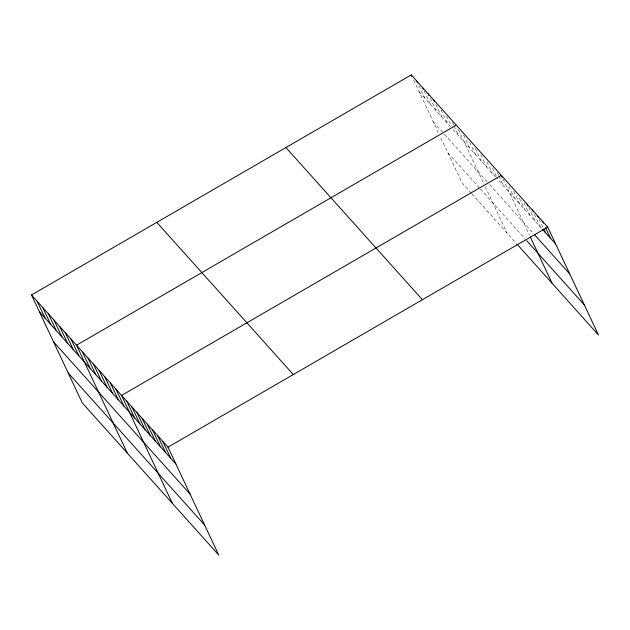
<?xml version="1.0" encoding="UTF-8"?>
<svg xmlns="http://www.w3.org/2000/svg" width="630" height="630" viewBox="0 0 630 630"><rect width="100%" height="100%" fill="white"/><g stroke="black" fill="none" stroke-linecap="round" stroke-linejoin="round"><path stroke-width="0.47" stroke-dasharray="3.15 2.36" d="M419.178 91.799L450.458 126.669M452.962 129.465L495.495 176.888M541.477 228.17L497.999 179.684L496.747 177.014M433.314 121.842L443.323 133.001M444.575 134.395L487.116 181.826M489.612 184.614L533.705 233.777M447.883 152.791L479.784 188.362M480.414 189.063L524.822 238.589M471.405 193.3L462.018 182.834L440.197 136.458M472.027 194.001L516.442 243.519M539.083 219.161L543.257 228.036M534.342 214.302L540.193 226.729M528.767 207.664L535.035 220.98M524.034 202.797L529.877 215.232M519.293 197.938L524.727 209.483M513.718 191.299L519.569 203.734M508.977 186.441L514.411 197.985M502.992 178.92L529.46 235.179M497.361 172.636L498.613 175.305M499.031 176.187L503.63 185.96M492.565 168.139L496.322 176.132M486.935 161.863L492.369 173.407M480.887 154.696L486.738 167.123M475.256 148.42L481.107 160.847M469.626 142.136L475.477 154.571M463.578 134.977L469.846 148.294M458.372 129.583L483.21 182.377M485.234 186.677L507.055 233.061M452.324 122.417L453.576 125.087M453.994 125.969L458.585 135.741M446.694 116.14L451.285 125.905M441.063 109.864L447.331 123.181M435.85 104.478L441.701 116.904M430.219 98.193L436.07 110.628M424.171 91.035L430.44 104.352M418.958 85.641L424.809 98.075M413.745 80.254L438.173 132.158"/><path stroke-width="0.94" d="M31.5 294.982L167.982 447.166L218.76 555.077L82.278 402.893L31.5 294.982L411.24 74.923L547.722 227.107L598.5 335.018L517.065 244.22M456.277 125.142L76.537 345.201L127.315 453.112M167.982 447.166L547.722 227.107M542.769 229.603L555.66 243.975M534.35 234.494L569.796 274.018M526.704 240.676L584.364 304.975M285.925 147.546L422.407 299.723M156.815 222.366L293.296 374.543M39.438 311.85L175.92 464.034M53.574 341.893L190.055 494.077M68.142 372.85L204.624 525.034M542.564 221.358L543.399 223.13M545.486 227.572L550.502 238.227M537.406 215.61L538.24 217.382M543.674 228.926L545.352 232.478M532.255 209.861L533.09 211.633M527.097 204.112L527.932 205.884M502.149 177.14L501.315 175.361L121.574 395.419L172.352 503.331M530.271 236.896L552.101 283.28M433.763 100.036L434.598 101.808M428.132 93.76L428.967 95.532M422.502 87.475L423.336 89.255M416.871 81.199L417.706 82.979M411.24 74.923L412.075 76.703M162.823 441.417L170.761 458.286M157.665 435.669L165.603 452.537M152.515 429.912L160.453 446.788M147.357 424.163L155.295 441.039M142.199 418.415L150.137 435.291M137.041 412.666L144.987 429.542M131.89 406.917L139.828 423.793M126.732 401.168L134.67 418.044M115.944 389.143L123.889 406.019M110.313 382.867L118.259 399.735M104.69 376.59L112.628 393.459M99.06 370.314L106.998 387.182M93.429 364.038L101.367 380.906M87.798 357.753L95.736 374.63M82.168 351.477L90.106 368.353M70.907 338.924L78.844 355.793M65.276 332.648L73.222 349.516M59.645 326.371L67.591 343.24M54.022 320.095L61.961 336.963M48.392 313.811L56.33 330.687M42.761 307.534L50.699 324.411M37.131 301.258L45.069 318.134"/></g></svg>
